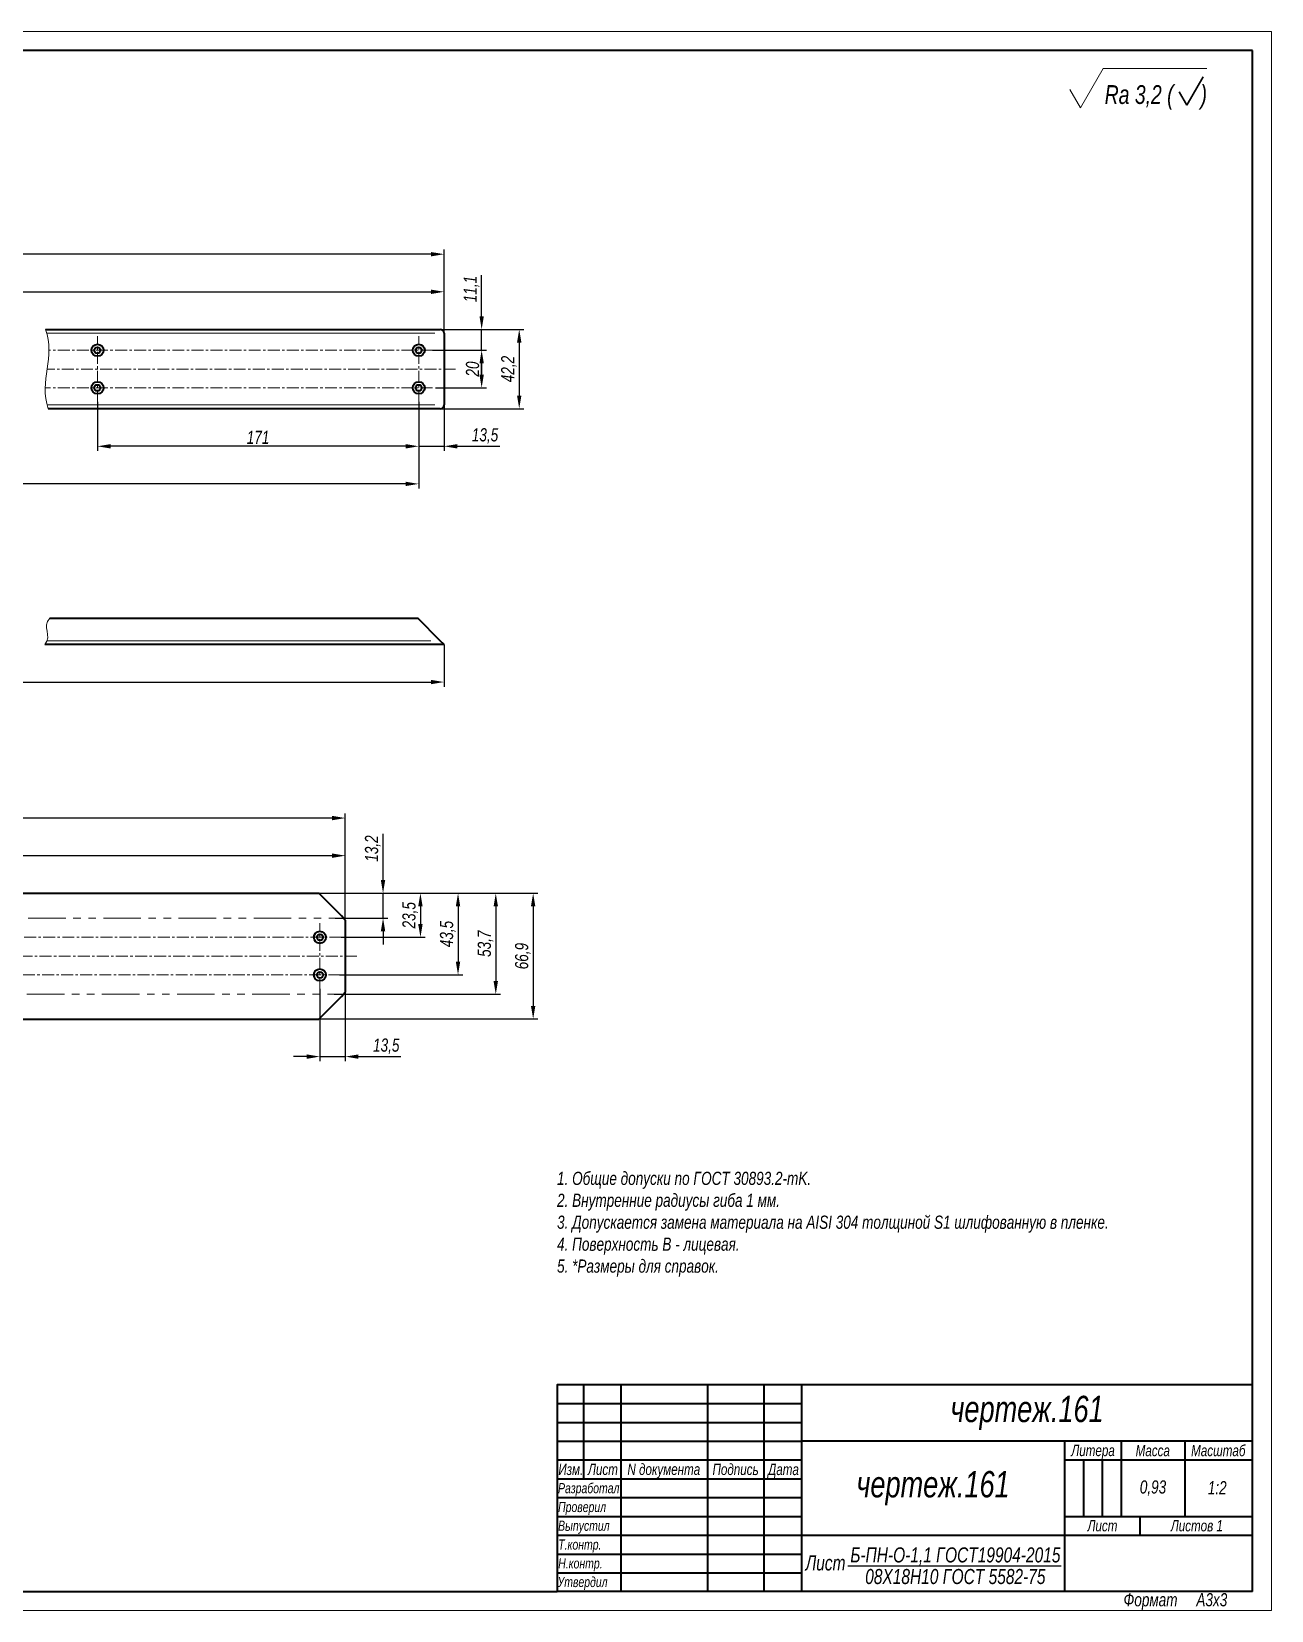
# Model space of a CAD drawing. Header units: millimetres. Extents: x 7312 to 17165, y -24193 to -22169.
# Drawn here: x 7872.6 to 8202.5, y -22588.7 to -22168.7 of the extents above; entities that cross this region are included whole.
import ezdxf

# ---------------------------------------------------------------- set-up
doc = ezdxf.new("R2010")
doc.units = ezdxf.units.MM
doc.linetypes.add('LT_04', pattern=[20, 10, -2, 2, -2, 2, -2])
doc.linetypes.add('LT_08', pattern=[10.16, 6.35, -1.27, 1.27, -1.27])
for name, color, linetype, lineweight in [('Layer_01', 3, 'Continuous', 13), ('Layer_02', 5, 'LT_04', 13), ('Layer_04', 6, 'Continuous', 13), ('Layer_05', 7, 'Continuous', 40), ('Layer_08', 1, 'Continuous', 15), ('Layer_09', 6, 'Continuous', 15), ('Layer_11', 6, 'Continuous', 15), ('Layer_13', 1, 'Continuous', 13), ('Layer_15', 7, 'Continuous', 40)]:
    doc.layers.add(name, color=color, linetype=linetype, lineweight=lineweight)
doc.styles.add('Style_01', font='ARIALNI.TTF', dxfattribs={"width": 0.9, "height": 3.5})
doc.dimstyles.new('DimStyle_05', dxfattribs={"dimtxt": 3.5, "dimasz": 3.5, "dimexe": 1.25, "dimexo": 0, "dimtad": 1, "dimlfac": 2, "dimtxsty": 'Style_01', "dimcen": 0, "dimazin": 3, "dimtfac": 1, "dimtmove": 0, "dimatfit": 3})

# ---------------------------------------------------------------- blocks, each defined once
blk = doc.blocks.new('Block_159')
at = {"layer": 'Layer_04'}
for p, q in [((5783.67, -28318.53), (4892.67, -28318.53)), ((5783.67, -28738.53), (5783.67, -28318.53)), ((4892.67, -28738.53), (5783.67, -28738.53))]:
    blk.add_line(p, q, dxfattribs=at)
at = {"layer": 'Layer_05', "linetype": 'Continuous'}
for p, q in [((5778.67, -28323.53), (4912.67, -28323.53)), ((5778.67, -28733.53), (5778.67, -28323.53)), ((5593.55, -28683.5), (5658.59, -28683.5)), ((5593.55, -28688.5), (5658.59, -28688.5)), ((5593.55, -28693.51), (5658.59, -28693.51)), ((5733.64, -28698.51), (5733.64, -28713.52)), ((5738.64, -28698.51), (5738.64, -28713.52)), ((5593.55, -28708.52), (5658.59, -28708.52)), ((5593.55, -28713.52), (5658.59, -28713.52)), ((5593.55, -28718.52), (5658.59, -28718.52)), ((5593.55, -28723.53), (5658.59, -28723.53)), ((5593.55, -28728.53), (5658.59, -28728.53)), ((4912.67, -28733.53), (5593.55, -28733.53)), ((5778.67, -28733.53), (5593.67, -28733.53))]:
    blk.add_line(p, q, dxfattribs=at)
for points in [[(5778.67, -28678.5), (5593.55, -28678.5), (5593.55, -28733.53)], [(5600.55, -28678.5), (5600.55, -28703.51)], [(5610.56, -28678.5), (5610.56, -28733.53)], [(5633.57, -28678.5), (5633.57, -28733.53)], [(5648.58, -28678.5), (5648.58, -28733.53)], [(5658.59, -28678.5), (5658.59, -28733.53)], [(5778.67, -28693.51), (5658.59, -28693.51)], [(5728.64, -28693.51), (5728.64, -28733.53)], [(5743.65, -28693.51), (5743.65, -28713.52)], [(5760.66, -28693.51), (5760.66, -28713.52)], [(5760.66, -28693.51), (5760.66, -28713.52)], [(5593.55, -28698.51), (5658.59, -28698.51)], [(5728.64, -28698.51), (5778.67, -28698.51)], [(5593.55, -28703.51), (5658.59, -28703.51)], [(5728.64, -28713.52), (5778.67, -28713.52)], [(5748.65, -28713.52), (5748.65, -28718.52)], [(5658.59, -28718.52), (5778.67, -28718.52)]]:
    blk.add_lwpolyline(points, dxfattribs=at)
at = {"layer": 'Layer_01', "linetype": 'Continuous', "lineweight": 25, "style": 'Style_01', "width": 0.9}
for s, p in [('Масштаб', (5762.3, -28697.5)), ('Литера', (5730.41, -28697.48)), ('Масса', (5747.54, -28697.51)), ('Лист    ', (5734.72, -28717.49)), ('Листов 1', (5756.88, -28717.5))]:
    blk.add_text(s, height=3, dxfattribs=at).set_placement(p)
at = {"layer": 'Layer_01', "linetype": 'Continuous', "style": 'Style_01', "width": 0.9}
for s, height, p in [('Изм.', 3, (5593.9, -28702.51)), ('Лист', 3, (5601.78, -28702.5)), ('N документа', 3, (5612.28, -28702.49)), ('Подпись', 3, (5634.93, -28702.51)), ('Дата', 3, (5649.72, -28702.52)), ('Разработал', 2.7, (5593.81, -28707.35)), ('Проверил', 2.7, (5593.83, -28712.36)), ('Выпустил', 2.7, (5593.83, -28717.35)), ('Т.контр.', 2.7, (5593.86, -28722.36)), ('Н.контр.', 2.7, (5593.86, -28727.36)), ('Утвердил', 2.7, (5593.69, -28732.31))]:
    blk.add_text(s, height=height, dxfattribs=at).set_placement(p)
at = {"layer": 'Layer_01', "linetype": 'Continuous', "insert": (5744.31, -28733.94), "char_height": 3.5, "width": 32.9515, "attachment_point": 1, "style": 'Style_01'}
blk.add_mtext('Формат     А3x3', dxfattribs=at)
blk = doc.blocks.new('*D947')
at = {"layer": 'Defpoints', "color": 0, "ltscale": 0.5, "transparency": 16777216}
for p in [(7982.36, -22237.97), (7982.36, -22250.43), (7689.91, -22255.95)]:
    blk.add_point(p, dxfattribs=at)
at = {"layer": 'Layer_08', "color": 0, "lineweight": -2, "ltscale": 0.5, "transparency": 16777216}
for p, q in [((7689.91, -22255.95), (7689.91, -22236.72)), ((7693.41, -22237.97), (7978.86, -22237.97)), ((7982.36, -22250.43), (7982.36, -22236.72))]:
    blk.add_line(p, q, dxfattribs=at)
at = {"layer": 'Layer_08', "color": 0, "ltscale": 0.5, "transparency": 16777216}
for points in [[(7693.41, -22237.39), (7693.41, -22238.56), (7689.91, -22237.97)], [(7978.86, -22237.39), (7978.86, -22238.56), (7982.36, -22237.97)]]:
    blk.add_solid(points, dxfattribs=at)
at = {"layer": 'Layer_08', "color": 0, "ltscale": 0.5, "transparency": 16777216, "insert": (7836.14, -22235.24), "char_height": 3.5, "attachment_point": 5, "style": 'Style_01'}
blk.add_mtext('890,4', dxfattribs=at)
blk = doc.blocks.new('*D948')
at = {"layer": 'Defpoints', "color": 0, "ltscale": 0.5, "transparency": 16777216}
for p in [(7681.36, -22227.97), (7681.36, -22250.81), (7982.36, -22250.43)]:
    blk.add_point(p, dxfattribs=at)
at = {"layer": 'Layer_08', "color": 0, "lineweight": -2, "ltscale": 0.5, "transparency": 16777216}
for p, q in [((7681.36, -22250.81), (7681.36, -22226.72)), ((7978.86, -22227.97), (7684.86, -22227.97)), ((7982.36, -22250.43), (7982.36, -22226.72))]:
    blk.add_line(p, q, dxfattribs=at)
at = {"layer": 'Layer_08', "color": 0, "ltscale": 0.5, "transparency": 16777216}
for points in [[(7684.86, -22227.39), (7684.86, -22228.56), (7681.36, -22227.97)], [(7978.86, -22227.39), (7978.86, -22228.56), (7982.36, -22227.97)]]:
    blk.add_solid(points, dxfattribs=at)
at = {"layer": 'Layer_08', "color": 0, "ltscale": 0.5, "transparency": 16777216, "insert": (7831.86, -22225.24), "char_height": 3.5, "attachment_point": 5, "style": 'Style_01'}
blk.add_mtext('907,5', dxfattribs=at)
blk = doc.blocks.new('*D956')
at = {"layer": 'Defpoints', "color": 0, "ltscale": 0.5, "transparency": 16777216}
for p in [(7975.61, -22267.25), (7982.36, -22265.18), (7975.61, -22279.07)]:
    blk.add_point(p, dxfattribs=at)
at = {"layer": 'Layer_08', "color": 0, "lineweight": -2, "ltscale": 0.5, "transparency": 16777216}
for p, q in [((7975.61, -22267.25), (7975.61, -22280.32)), ((7982.36, -22265.18), (7982.36, -22280.32)), ((7972.11, -22279.07), (7968.61, -22279.07)), ((7975.61, -22279.07), (7982.36, -22279.07)), ((7985.86, -22279.07), (7997.16, -22279.07))]:
    blk.add_line(p, q, dxfattribs=at)
at = {"layer": 'Layer_08', "color": 0, "ltscale": 0.5, "transparency": 16777216}
for points in [[(7972.11, -22278.49), (7972.11, -22279.66), (7975.61, -22279.07)], [(7985.86, -22278.49), (7985.86, -22279.66), (7982.36, -22279.07)]]:
    blk.add_solid(points, dxfattribs=at)
at = {"layer": 'Layer_08', "color": 0, "ltscale": 0.5, "transparency": 16777216, "insert": (7993.26, -22276.34), "char_height": 3.5, "attachment_point": 5, "style": 'Style_01'}
blk.add_mtext('13,5', dxfattribs=at)
blk = doc.blocks.new('*D957')
at = {"layer": 'Defpoints', "color": 0, "ltscale": 0.5, "transparency": 16777216}
for p in [(7890.11, -22267.25), (7975.61, -22267.25), (7890.11, -22279.07)]:
    blk.add_point(p, dxfattribs=at)
at = {"layer": 'Layer_08', "color": 0, "lineweight": -2, "ltscale": 0.5, "transparency": 16777216}
for p, q in [((7890.11, -22267.25), (7890.11, -22280.32)), ((7975.61, -22267.25), (7975.61, -22280.32)), ((7972.11, -22279.07), (7893.61, -22279.07))]:
    blk.add_line(p, q, dxfattribs=at)
at = {"layer": 'Layer_08', "color": 0, "ltscale": 0.5, "transparency": 16777216}
for points in [[(7893.61, -22278.49), (7893.61, -22279.66), (7890.11, -22279.07)], [(7972.11, -22278.49), (7972.11, -22279.66), (7975.61, -22279.07)]]:
    blk.add_solid(points, dxfattribs=at)
at = {"layer": 'Layer_08', "color": 0, "ltscale": 0.5, "transparency": 16777216, "insert": (7932.86, -22276.69), "char_height": 3.5, "attachment_point": 5, "style": 'Style_01'}
blk.add_mtext('171', dxfattribs=at)
blk = doc.blocks.new('*D958')
at = {"layer": 'Defpoints', "color": 0, "ltscale": 0.5, "transparency": 16777216}
for p in [(7700.86, -22267.25), (7975.61, -22267.25), (7700.86, -22289.07)]:
    blk.add_point(p, dxfattribs=at)
at = {"layer": 'Layer_08', "color": 0, "lineweight": -2, "ltscale": 0.5, "transparency": 16777216}
for p, q in [((7700.86, -22267.25), (7700.86, -22290.32)), ((7975.61, -22267.25), (7975.61, -22290.32)), ((7972.11, -22289.07), (7704.36, -22289.07))]:
    blk.add_line(p, q, dxfattribs=at)
at = {"layer": 'Layer_08', "color": 0, "ltscale": 0.5, "transparency": 16777216}
for points in [[(7704.36, -22288.49), (7704.36, -22289.66), (7700.86, -22289.07)], [(7972.11, -22288.49), (7972.11, -22289.66), (7975.61, -22289.07)]]:
    blk.add_solid(points, dxfattribs=at)
at = {"layer": 'Layer_08', "color": 0, "ltscale": 0.5, "transparency": 16777216, "insert": (7838.24, -22286.66), "char_height": 3.5, "attachment_point": 5, "style": 'Style_01'}
blk.add_mtext('5x171=855', dxfattribs=at)
blk = doc.blocks.new('*D959')
at = {"layer": 'Defpoints', "color": 0, "ltscale": 0.5, "transparency": 16777216}
for p in [(7397.13, -22331.79), (7982.36, -22331.79), (7982.36, -22341.79)]:
    blk.add_point(p, dxfattribs=at)
at = {"layer": 'Layer_08', "color": 0, "lineweight": -2, "ltscale": 0.5, "transparency": 16777216}
for p, q in [((7397.13, -22331.79), (7397.13, -22343.04)), ((7982.36, -22331.79), (7982.36, -22343.04)), ((7400.63, -22341.79), (7978.86, -22341.79))]:
    blk.add_line(p, q, dxfattribs=at)
at = {"layer": 'Layer_08', "color": 0, "ltscale": 0.5, "transparency": 16777216}
for points in [[(7400.63, -22341.21), (7400.63, -22342.37), (7397.13, -22341.79)], [(7978.86, -22341.21), (7978.86, -22342.37), (7982.36, -22341.79)]]:
    blk.add_solid(points, dxfattribs=at)
at = {"layer": 'Layer_08', "color": 0, "ltscale": 0.5, "transparency": 16777216, "insert": (7689.75, -22339.38), "char_height": 3.5, "attachment_point": 5, "style": 'Style_01'}
blk.add_mtext('1858', dxfattribs=at)
blk = doc.blocks.new('*D942')
at = {"layer": 'Defpoints', "color": 0, "ltscale": 0.5, "transparency": 16777216}
for p in [(7980.09, -22253.52), (7992.36, -22253.52), (7980.09, -22263.52)]:
    blk.add_point(p, dxfattribs=at)
at = {"layer": 'Layer_08', "color": 0, "lineweight": -2, "ltscale": 0.5, "transparency": 16777216}
for p, q in [((7980.09, -22253.52), (7993.61, -22253.52)), ((7992.36, -22260.02), (7992.36, -22257.02)), ((7980.09, -22263.52), (7993.61, -22263.52))]:
    blk.add_line(p, q, dxfattribs=at)
at = {"layer": 'Layer_08', "color": 0, "ltscale": 0.5, "transparency": 16777216}
for points in [[(7991.78, -22257.02), (7992.95, -22257.02), (7992.36, -22253.52)], [(7991.78, -22260.02), (7992.95, -22260.02), (7992.36, -22263.52)]]:
    blk.add_solid(points, dxfattribs=at)
at = {"layer": 'Layer_08', "color": 0, "ltscale": 0.5, "transparency": 16777216, "insert": (7989.95, -22258.52), "char_height": 3.5, "attachment_point": 5, "rotation": 90, "style": 'Style_01'}
blk.add_mtext('20', dxfattribs=at)
blk = doc.blocks.new('*D943')
at = {"layer": 'Defpoints', "color": 0, "ltscale": 0.5, "transparency": 16777216}
for p in [(7979.22, -22247.97), (7980.2, -22269.07), (8002.36, -22269.07)]:
    blk.add_point(p, dxfattribs=at)
at = {"layer": 'Layer_08', "color": 0, "lineweight": -2, "ltscale": 0.5, "transparency": 16777216}
for p, q in [((7979.22, -22247.97), (8003.61, -22247.97)), ((8002.36, -22251.47), (8002.36, -22265.57)), ((7980.2, -22269.07), (8003.61, -22269.07))]:
    blk.add_line(p, q, dxfattribs=at)
at = {"layer": 'Layer_08', "color": 0, "ltscale": 0.5, "transparency": 16777216}
for points in [[(8001.78, -22251.47), (8002.95, -22251.47), (8002.36, -22247.97)], [(8001.78, -22265.57), (8002.95, -22265.57), (8002.36, -22269.07)]]:
    blk.add_solid(points, dxfattribs=at)
at = {"layer": 'Layer_08', "color": 0, "ltscale": 0.5, "transparency": 16777216, "insert": (7999.63, -22258.52), "char_height": 3.5, "attachment_point": 5, "rotation": 90, "style": 'Style_01'}
blk.add_mtext('42,2', dxfattribs=at)
blk = doc.blocks.new('*D961')
at = {"layer": 'Defpoints', "color": 0, "ltscale": 0.5, "transparency": 16777216}
for p in [(7979.99, -22247.97), (7979.26, -22253.52), (7992.36, -22253.52)]:
    blk.add_point(p, dxfattribs=at)
at = {"layer": 'Layer_08', "color": 0, "lineweight": -2, "ltscale": 0.5, "transparency": 16777216}
for p, q in [((7992.36, -22244.47), (7992.36, -22233.51)), ((7979.99, -22247.97), (7993.61, -22247.97)), ((7992.36, -22253.52), (7992.36, -22247.97)), ((7979.26, -22253.52), (7993.61, -22253.52)), ((7992.36, -22257.02), (7992.36, -22260.52))]:
    blk.add_line(p, q, dxfattribs=at)
at = {"layer": 'Layer_08', "color": 0, "ltscale": 0.5, "transparency": 16777216}
for points in [[(7991.78, -22244.47), (7992.95, -22244.47), (7992.36, -22247.97)], [(7991.78, -22257.02), (7992.95, -22257.02), (7992.36, -22253.52)]]:
    blk.add_solid(points, dxfattribs=at)
at = {"layer": 'Layer_08', "color": 0, "ltscale": 0.5, "transparency": 16777216, "insert": (7989.63, -22237.24), "char_height": 3.5, "attachment_point": 5, "rotation": 90, "style": 'Style_01'}
blk.add_mtext('11,1', dxfattribs=at)
blk = doc.blocks.new('*D970')
at = {"layer": 'Defpoints', "color": 0, "ltscale": 0.5, "transparency": 16777216}
for p in [(7945.35, -22397.97), (7941.78, -22431.42), (8006.07, -22431.42)]:
    blk.add_point(p, dxfattribs=at)
at = {"layer": 'Layer_08', "color": 0, "lineweight": -2, "ltscale": 0.5, "transparency": 16777216}
for p, q in [((7945.35, -22397.97), (8007.32, -22397.97)), ((8006.07, -22401.47), (8006.07, -22427.92)), ((7941.78, -22431.42), (8007.32, -22431.42))]:
    blk.add_line(p, q, dxfattribs=at)
at = {"layer": 'Layer_08', "color": 0, "ltscale": 0.5, "transparency": 16777216}
for points in [[(8005.48, -22401.47), (8006.65, -22401.47), (8006.07, -22397.97)], [(8005.48, -22427.92), (8006.65, -22427.92), (8006.07, -22431.42)]]:
    blk.add_solid(points, dxfattribs=at)
at = {"layer": 'Layer_08', "color": 0, "ltscale": 0.5, "transparency": 16777216, "insert": (8003.33, -22414.69), "char_height": 3.5, "attachment_point": 5, "rotation": 90, "style": 'Style_01'}
blk.add_mtext('66,9', dxfattribs=at)
blk = doc.blocks.new('*D971')
at = {"layer": 'Defpoints', "color": 0, "ltscale": 0.5, "transparency": 16777216}
for p in [(7935.8, -22397.97), (7953.09, -22424.83), (7996.12, -22424.83)]:
    blk.add_point(p, dxfattribs=at)
at = {"layer": 'Layer_08', "color": 0, "lineweight": -2, "ltscale": 0.5, "transparency": 16777216}
for p, q in [((7935.8, -22397.97), (7997.37, -22397.97)), ((7996.12, -22401.47), (7996.12, -22421.33)), ((7953.09, -22424.83), (7997.37, -22424.83))]:
    blk.add_line(p, q, dxfattribs=at)
at = {"layer": 'Layer_08', "color": 0, "ltscale": 0.5, "transparency": 16777216}
for points in [[(7995.54, -22401.47), (7996.71, -22401.47), (7996.12, -22397.97)], [(7995.54, -22421.33), (7996.71, -22421.33), (7996.12, -22424.83)]]:
    blk.add_solid(points, dxfattribs=at)
at = {"layer": 'Layer_08', "color": 0, "ltscale": 0.5, "transparency": 16777216, "insert": (7993.39, -22411.4), "char_height": 3.5, "attachment_point": 5, "rotation": 90, "style": 'Style_01'}
blk.add_mtext('53,7', dxfattribs=at)
blk = doc.blocks.new('*D972')
at = {"layer": 'Defpoints', "color": 0, "ltscale": 0.5, "transparency": 16777216}
for p in [(7947.17, -22397.97), (7954.51, -22419.69), (7986.08, -22419.69)]:
    blk.add_point(p, dxfattribs=at)
at = {"layer": 'Layer_08', "color": 0, "lineweight": -2, "ltscale": 0.5, "transparency": 16777216}
for p, q in [((7947.17, -22397.97), (7987.33, -22397.97)), ((7986.08, -22401.47), (7986.08, -22416.19)), ((7954.51, -22419.69), (7987.33, -22419.69))]:
    blk.add_line(p, q, dxfattribs=at)
at = {"layer": 'Layer_08', "color": 0, "ltscale": 0.5, "transparency": 16777216}
for points in [[(7985.49, -22401.47), (7986.66, -22401.47), (7986.08, -22397.97)], [(7985.49, -22416.19), (7986.66, -22416.19), (7986.08, -22419.69)]]:
    blk.add_solid(points, dxfattribs=at)
at = {"layer": 'Layer_08', "color": 0, "ltscale": 0.5, "transparency": 16777216, "insert": (7983.34, -22408.83), "char_height": 3.5, "attachment_point": 5, "rotation": 90, "style": 'Style_01'}
blk.add_mtext('43,5', dxfattribs=at)
blk = doc.blocks.new('*D973')
at = {"layer": 'Defpoints', "color": 0, "ltscale": 0.5, "transparency": 16777216}
for p in [(7943.12, -22397.97), (7954.96, -22409.69), (7976.07, -22409.69)]:
    blk.add_point(p, dxfattribs=at)
at = {"layer": 'Layer_08', "color": 0, "lineweight": -2, "ltscale": 0.5, "transparency": 16777216}
for p, q in [((7943.12, -22397.97), (7977.32, -22397.97)), ((7976.07, -22401.47), (7976.07, -22406.19)), ((7954.96, -22409.69), (7977.32, -22409.69))]:
    blk.add_line(p, q, dxfattribs=at)
at = {"layer": 'Layer_08', "color": 0, "ltscale": 0.5, "transparency": 16777216}
for points in [[(7975.48, -22401.47), (7976.65, -22401.47), (7976.07, -22397.97)], [(7975.48, -22406.19), (7976.65, -22406.19), (7976.07, -22409.69)]]:
    blk.add_solid(points, dxfattribs=at)
at = {"layer": 'Layer_08', "color": 0, "ltscale": 0.5, "transparency": 16777216, "insert": (7973.33, -22403.83), "char_height": 3.5, "attachment_point": 5, "rotation": 90, "style": 'Style_01'}
blk.add_mtext('23,5', dxfattribs=at)
blk = doc.blocks.new('*D974')
at = {"layer": 'Defpoints', "color": 0, "ltscale": 0.5, "transparency": 16777216}
for p in [(7946.66, -22397.97), (7953.38, -22404.56), (7966.12, -22404.56)]:
    blk.add_point(p, dxfattribs=at)
at = {"layer": 'Layer_08', "color": 0, "lineweight": -2, "ltscale": 0.5, "transparency": 16777216}
for p, q in [((7966.12, -22394.47), (7966.12, -22382.2)), ((7946.66, -22397.97), (7967.37, -22397.97)), ((7966.12, -22404.56), (7966.12, -22397.97)), ((7953.38, -22404.56), (7967.37, -22404.56)), ((7966.12, -22408.06), (7966.12, -22411.56))]:
    blk.add_line(p, q, dxfattribs=at)
at = {"layer": 'Layer_08', "color": 0, "ltscale": 0.5, "transparency": 16777216}
for points in [[(7965.53, -22394.47), (7966.7, -22394.47), (7966.12, -22397.97)], [(7965.53, -22408.06), (7966.7, -22408.06), (7966.12, -22404.56)]]:
    blk.add_solid(points, dxfattribs=at)
at = {"layer": 'Layer_08', "color": 0, "ltscale": 0.5, "transparency": 16777216, "insert": (7963.38, -22386.08), "char_height": 3.5, "attachment_point": 5, "rotation": 90, "style": 'Style_01'}
blk.add_mtext('13,2', dxfattribs=at)
blk = doc.blocks.new('*D975')
at = {"layer": 'Defpoints', "color": 0, "ltscale": 0.5, "transparency": 16777216}
for p in [(7949.32, -22423.42), (7956.07, -22423.36), (7956.07, -22441.42)]:
    blk.add_point(p, dxfattribs=at)
at = {"layer": 'Layer_08', "color": 0, "lineweight": -2, "ltscale": 0.5, "transparency": 16777216}
for p, q in [((7949.32, -22423.42), (7949.32, -22442.67)), ((7956.07, -22423.36), (7956.07, -22442.67)), ((7945.82, -22441.42), (7942.32, -22441.42)), ((7949.32, -22441.42), (7956.07, -22441.42)), ((7959.57, -22441.42), (7970.86, -22441.42))]:
    blk.add_line(p, q, dxfattribs=at)
at = {"layer": 'Layer_08', "color": 0, "ltscale": 0.5, "transparency": 16777216}
for points in [[(7945.82, -22440.84), (7945.82, -22442.01), (7949.32, -22441.42)], [(7959.57, -22440.84), (7959.57, -22442.01), (7956.07, -22441.42)]]:
    blk.add_solid(points, dxfattribs=at)
at = {"layer": 'Layer_08', "color": 0, "ltscale": 0.5, "transparency": 16777216, "insert": (7966.97, -22438.69), "char_height": 3.5, "attachment_point": 5, "style": 'Style_01'}
blk.add_mtext('13,5', dxfattribs=at)
blk = doc.blocks.new('*D964')
at = {"layer": 'Defpoints', "color": 0, "ltscale": 0.5, "transparency": 16777216}
for p in [(7956.07, -22387.97), (7956.07, -22405.14), (7682.94, -22412.12)]:
    blk.add_point(p, dxfattribs=at)
at = {"layer": 'Layer_08', "color": 0, "lineweight": -2, "ltscale": 0.5, "transparency": 16777216}
for p, q in [((7682.94, -22412.12), (7682.94, -22386.72)), ((7686.44, -22387.97), (7952.57, -22387.97)), ((7956.07, -22405.14), (7956.07, -22386.72))]:
    blk.add_line(p, q, dxfattribs=at)
at = {"layer": 'Layer_08', "color": 0, "ltscale": 0.5, "transparency": 16777216}
for points in [[(7686.44, -22387.38), (7686.44, -22388.55), (7682.94, -22387.97)], [(7952.57, -22387.38), (7952.57, -22388.55), (7956.07, -22387.97)]]:
    blk.add_solid(points, dxfattribs=at)
at = {"layer": 'Layer_08', "color": 0, "ltscale": 0.5, "transparency": 16777216, "insert": (7819.51, -22385.23), "char_height": 3.5, "attachment_point": 5, "style": 'Style_01'}
blk.add_mtext('890,4', dxfattribs=at)
blk = doc.blocks.new('*D965')
at = {"layer": 'Defpoints', "color": 0, "ltscale": 0.5, "transparency": 16777216}
for p in [(7674.39, -22377.97), (7674.39, -22406.98), (7956.07, -22405.14)]:
    blk.add_point(p, dxfattribs=at)
at = {"layer": 'Layer_08', "color": 0, "lineweight": -2, "ltscale": 0.5, "transparency": 16777216}
for p, q in [((7674.39, -22406.98), (7674.39, -22376.72)), ((7956.07, -22405.14), (7956.07, -22376.72)), ((7952.57, -22377.97), (7677.89, -22377.97))]:
    blk.add_line(p, q, dxfattribs=at)
at = {"layer": 'Layer_08', "color": 0, "ltscale": 0.5, "transparency": 16777216}
for points in [[(7677.89, -22377.38), (7677.89, -22378.55), (7674.39, -22377.97)], [(7952.57, -22377.38), (7952.57, -22378.55), (7956.07, -22377.97)]]:
    blk.add_solid(points, dxfattribs=at)
at = {"layer": 'Layer_08', "color": 0, "ltscale": 0.5, "transparency": 16777216, "insert": (7815.23, -22375.23), "char_height": 3.5, "attachment_point": 5, "style": 'Style_01'}
blk.add_mtext('907,5', dxfattribs=at)

msp = doc.modelspace()

# ---------------------------------------------------------------- linework, layer by layer
at = {"lineweight": 25}
msp.add_line((8089.779, -22576.8858), (8146.6079, -22576.8858), dxfattribs=at)
at = {"layer": 'Layer_01', "lineweight": 30}
for q in [(8184.3807, -22180.8092), (8184.3807, -22180.8092), (8184.3807, -22180.8092), (8184.3807, -22180.8092), (8178.0299, -22184.8092), (8178.0299, -22184.8092), (8178.0299, -22184.8092), (8178.0299, -22184.8092)]:
    msp.add_line((8180.0506, -22188.3092), q, dxfattribs=at)
at = {"layer": 'Layer_02'}
for p, q in [((7851.6897, -22404.5553), (7955.5672, -22404.5553)), ((7851.3067, -22424.8334), (7955.5672, -22424.8334))]:
    msp.add_line(p, q, dxfattribs=at)
at = {"layer": 'Layer_09', "ltscale": 0.303109}
msp.add_line((8151.7446, -22189.0621), (8157.8067, -22178.5621), dxfattribs=at)
msp.add_line((8151.7446, -22189.0621), (8157.8067, -22178.5621), dxfattribs=at)
msp.add_line((8151.7446, -22189.0621), (8157.8067, -22178.5621), dxfattribs=at)
at = {"layer": 'Layer_09'}
for p, q in [((8151.7446, -22189.0621), (8157.8067, -22178.5621)), ((8157.8067, -22178.5621), (8185.3238, -22178.5621)), ((8151.7446, -22189.0621), (8148.9156, -22184.1621))]:
    msp.add_line(p, q, dxfattribs=at)
at = {"layer": 'Layer_09', "ltscale": 0.141451}
msp.add_line((8151.7446, -22189.0621), (8148.9156, -22184.1621), dxfattribs=at)
msp.add_line((8151.7446, -22189.0621), (8148.9156, -22184.1621), dxfattribs=at)
msp.add_line((8151.7446, -22189.0621), (8148.9156, -22184.1621), dxfattribs=at)
at = {"layer": 'Layer_09', "linetype": 'LT_08', "ltscale": 0.5}
for p, q in [((7890.1131, -22267.2526), (7890.1131, -22249.7533)), ((7975.6131, -22267.2526), (7975.6131, -22249.7533)), ((7979.2633, -22253.5237), (7877.2057, -22253.5237)), ((7985.4354, -22258.5237), (7876.7062, -22258.5237)), ((7979.2633, -22263.5237), (7876.1916, -22263.5237)), ((7949.3172, -22423.4232), (7949.3172, -22405.9239)), ((7955.0764, -22409.6943), (7851.3, -22409.6943)), ((7959.1835, -22414.6943), (7850.3892, -22414.6943)), ((7954.7572, -22419.6943), (7850.5978, -22419.6943))]:
    msp.add_line(p, q, dxfattribs=at)
at = {"layer": 'Layer_09', "ltscale": 0.5}
for points in [[(7876.2959, -22247.9737), (7879.0596, -22255.2228), (7874.4124, -22261.6703), (7877.0039, -22269.0737)], [(7877.3978, -22324.789), (7875.1982, -22327.1122), (7878.1876, -22329.423), (7876.1058, -22331.789)]]:
    msp.add_open_spline(points, degree=3, dxfattribs=at)
at = {"layer": 'Layer_11', "lineweight": 0}
for p, q in [((7979.8631, -22248.9737), (7876.633, -22248.9737)), ((7876.695, -22268.0737), (7979.8631, -22268.0737)), ((7876.7135, -22330.789), (7978.8326, -22330.789))]:
    msp.add_line(p, q, dxfattribs=at)
at = {"layer": 'Layer_15', "linetype": 'Continuous'}
for p, q in [((7876.2959, -22247.9737), (7981.3631, -22247.9737)), ((7982.3631, -22248.9737), (7982.3631, -22268.0737)), ((7981.3631, -22269.0737), (7877.0039, -22269.0737)), ((7877.3978, -22324.789), (7975.3631, -22324.789)), ((7981.3631, -22330.789), (7975.3631, -22324.789)), ((7982.3631, -22331.789), (7981.3631, -22330.789)), ((7982.3631, -22331.789), (7876.1058, -22331.789)), ((7850.7827, -22397.9662), (7949.0672, -22397.9662)), ((7955.0672, -22403.9662), (7949.0672, -22397.9662)), ((7956.0672, -22405.1443), (7955.0672, -22403.9662)), ((7956.0672, -22405.1443), (7956.0672, -22424.2443)), ((7955.0672, -22425.4224), (7949.0672, -22431.4224)), ((7955.0672, -22425.4224), (7956.0672, -22424.2443)), ((7851.1294, -22431.4224), (7949.0672, -22431.4224))]:
    msp.add_line(p, q, dxfattribs=at)
for centre, radius in [((7890.1131, -22253.5237), 1.6044), ((7890.1131, -22253.5237), 0.825), ((7975.6131, -22253.5237), 1.6044), ((7975.6131, -22253.5237), 0.825), ((7890.1131, -22263.5237), 1.6044), ((7890.1131, -22263.5237), 0.825), ((7975.6131, -22263.5237), 1.6044), ((7975.6131, -22263.5237), 0.825), ((7949.3172, -22409.6943), 1.6044), ((7949.3172, -22409.6943), 0.825), ((7949.3172, -22419.6943), 1.6044), ((7949.3172, -22419.6943), 0.825)]:
    msp.add_circle(centre, radius, dxfattribs=at)
for centre, start, end in [((7981.3631, -22248.9737), 0, 90), ((7981.3631, -22268.0737), 270, 0)]:
    msp.add_arc(centre, 1, start, end, dxfattribs=at)

# ---------------------------------------------------------------- block references
at = {"layer": 'Layer_13'}
msp.add_blockref('Block_159', (2418.8785, 6149.7829), dxfattribs=at)

# ---------------------------------------------------------------- texts
at = {"layer": 'Layer_01', "style": 'Style_01', "width": 0.9}
for s, height, p in [('Rа 3,2 (     )', 5, (8158.1788, -22188.0026)), ('1:2', 3.5, (8185.6211, -22557.8494))]:
    msp.add_text(s, height=height, dxfattribs=at).set_placement(p)
at = {"layer": 'Layer_01', "insert": (8012.4262, -22499.9516), "char_height": 3.5, "attachment_point": 7, "style": 'Style_01'}
msp.add_mtext_dynamic_manual_height_columns('1. Общие допуски по ГОСТ 30893.2-mK.\\P2. Внутренние радиусы гиба 1 мм.\\P3. Допускается замена материала на AISI 304 толщиной S1 шлифованную в пленке.\\P4. Поверхность В - лицевая.\\P5. *Размеры для справок.', width=195.138224, gutter_width=17.5, heights=[-28.0438], dxfattribs=at)
at = {"layer": 'Layer_01', "attachment_point": 5, "style": 'Style_01'}
for s, insert, char_height, width in [('чертеж.161', (8137.5095, -22536.2174), 7, 120.079998), ('чертеж.161', (8112.4929, -22556.2307), 7, 70.046667), ('0,93', (8171.0319, -22556.2307), 3.5, 17.011333)]:
    msp.add_mtext(s, dxfattribs=dict(at, insert=insert, char_height=char_height, width=width))
at = {"layer": 'Layer_01', "linetype": 'Continuous', "char_height": 4, "width": 70.046667, "attachment_point": 5, "style": 'Style_01'}
for s, insert in [('Лист', (8083.8849, -22576.1495)), ('Б-ПН-О-1,1 ГОСТ19904-2015', (8118.4365, -22574.3494)), ('08Х18Н10 ГОСТ 5582-75', (8118.4205, -22579.7576))]:
    msp.add_mtext(s, dxfattribs=dict(at, insert=insert))

# ---------------------------------------------------------------- dimensions: what is measured, and where the dimension line sits
at = {"layer": 'Layer_08', "ltscale": 0.5}
for base, p1, p2, text, picture, middle in [((7681.3575, -22227.9737), (7982.3631, -22250.4298), (7681.3575, -22250.8107), '907,5', '*D948', (7831.8603, -22227.9737)), ((7982.3631, -22237.9737), (7689.9075, -22255.954), (7982.3631, -22250.4298), '890,4', '*D947', (7836.1353, -22237.9737)), ((7700.8575, -22289.0737), (7975.6131, -22267.2526), (7700.8575, -22267.2526), '5x171=855', '*D958', (7838.2353, -22289.0737)), ((7674.3938, -22377.9662), (7956.0672, -22405.1443), (7674.3938, -22406.9813), '907,5', '*D965', (7815.2305, -22377.9662)), ((7956.0672, -22387.9662), (7682.9438, -22412.1246), (7956.0672, -22405.1443), '890,4', '*D964', (7819.5055, -22387.9662))]:
    dim = msp.add_linear_dim(base=base, p1=p1, p2=p2, text=text, dimstyle='DimStyle_05', dxfattribs=at)
    dim.commit()
    dim.dimension.update_dxf_attribs({"geometry": picture, "text_midpoint": middle, "dimtype": 160})
dim = msp.add_linear_dim(base=(7992.3631, -22253.5237), p1=(7979.9859, -22247.9737), p2=(7979.2633, -22253.5237), angle=90, dimstyle='DimStyle_05', dxfattribs=at)
dim.commit()
dim.dimension.update_dxf_attribs({"geometry": '*D961', "text_midpoint": (7992.3631, -22237.2395), "dimtype": 160})
for base, p1, p2, picture, middle in [((8002.3631, -22269.0737), (7979.2218, -22247.9737), (7980.1972, -22269.0737), '*D943', (7999.6276, -22258.5237)), ((7992.3631, -22253.5237), (7980.0937, -22263.5237), (7980.0937, -22253.5237), '*D942', (7989.9511, -22258.5237))]:
    dim = msp.add_linear_dim(base=base, p1=p1, p2=p2, angle=90, dimstyle='DimStyle_05', dxfattribs=at)
    dim.commit()
    dim.dimension.update_dxf_attribs({"geometry": picture, "text_midpoint": middle})
for base, p1, p2, picture, middle in [((7890.1131, -22279.0737), (7975.6131, -22267.2526), (7890.1131, -22267.2526), '*D957', (7932.8631, -22276.6916)), ((7956.0672, -22441.4224), (7949.3172, -22423.4232), (7956.0672, -22423.3553), '*D975', (7966.9657, -22438.6869))]:
    dim = msp.add_linear_dim(base=base, p1=p1, p2=p2, dimstyle='DimStyle_05', dxfattribs=at)
    dim.commit()
    dim.dimension.update_dxf_attribs({"geometry": picture, "text_midpoint": middle})
dim = msp.add_linear_dim(base=(7975.6131, -22279.0737), p1=(7982.3631, -22265.1808), p2=(7975.6131, -22267.2526), dimstyle='DimStyle_05', dxfattribs=at)
dim.commit()
dim.dimension.update_dxf_attribs({"geometry": '*D956', "text_midpoint": (7993.2616, -22279.0737), "dimtype": 160})
dim = msp.add_linear_dim(base=(7982.3631, -22341.7889), p1=(7397.1327, -22331.7889), p2=(7982.3631, -22331.789), text='1858', dimstyle='DimStyle_05', dxfattribs=at)
dim.commit()
dim.dimension.update_dxf_attribs({"geometry": '*D959', "text_midpoint": (7689.7479, -22339.3769)})
dim = msp.add_linear_dim(base=(7966.1162, -22404.5553), p1=(7946.6561, -22397.9662), p2=(7953.3783, -22404.5553), angle=90, text='13,2', dimstyle='DimStyle_05', dxfattribs=at)
dim.commit()
dim.dimension.update_dxf_attribs({"geometry": '*D974', "text_midpoint": (7966.1162, -22386.0793), "dimtype": 160})
for base, p1, p2, text, picture, middle in [((7996.1222, -22424.8334), (7935.8006, -22397.9662), (7953.0933, -22424.8334), '53,7', '*D971', (7993.3867, -22411.3998)), ((8006.0672, -22431.4224), (7945.3498, -22397.9662), (7941.7759, -22431.4224), '66,9', '*D970', (8003.3317, -22414.6943)), ((7976.0672, -22409.6943), (7943.1238, -22397.9662), (7954.9637, -22409.6943), '23,5', '*D973', (7973.3317, -22403.8303)), ((7986.0772, -22419.6943), (7947.1739, -22397.9662), (7954.5147, -22419.6943), '43,5', '*D972', (7983.3417, -22408.8303))]:
    dim = msp.add_linear_dim(base=base, p1=p1, p2=p2, angle=90, text=text, dimstyle='DimStyle_05', dxfattribs=at)
    dim.commit()
    dim.dimension.update_dxf_attribs({"geometry": picture, "text_midpoint": middle})

doc.saveas('drawing.dxf')
